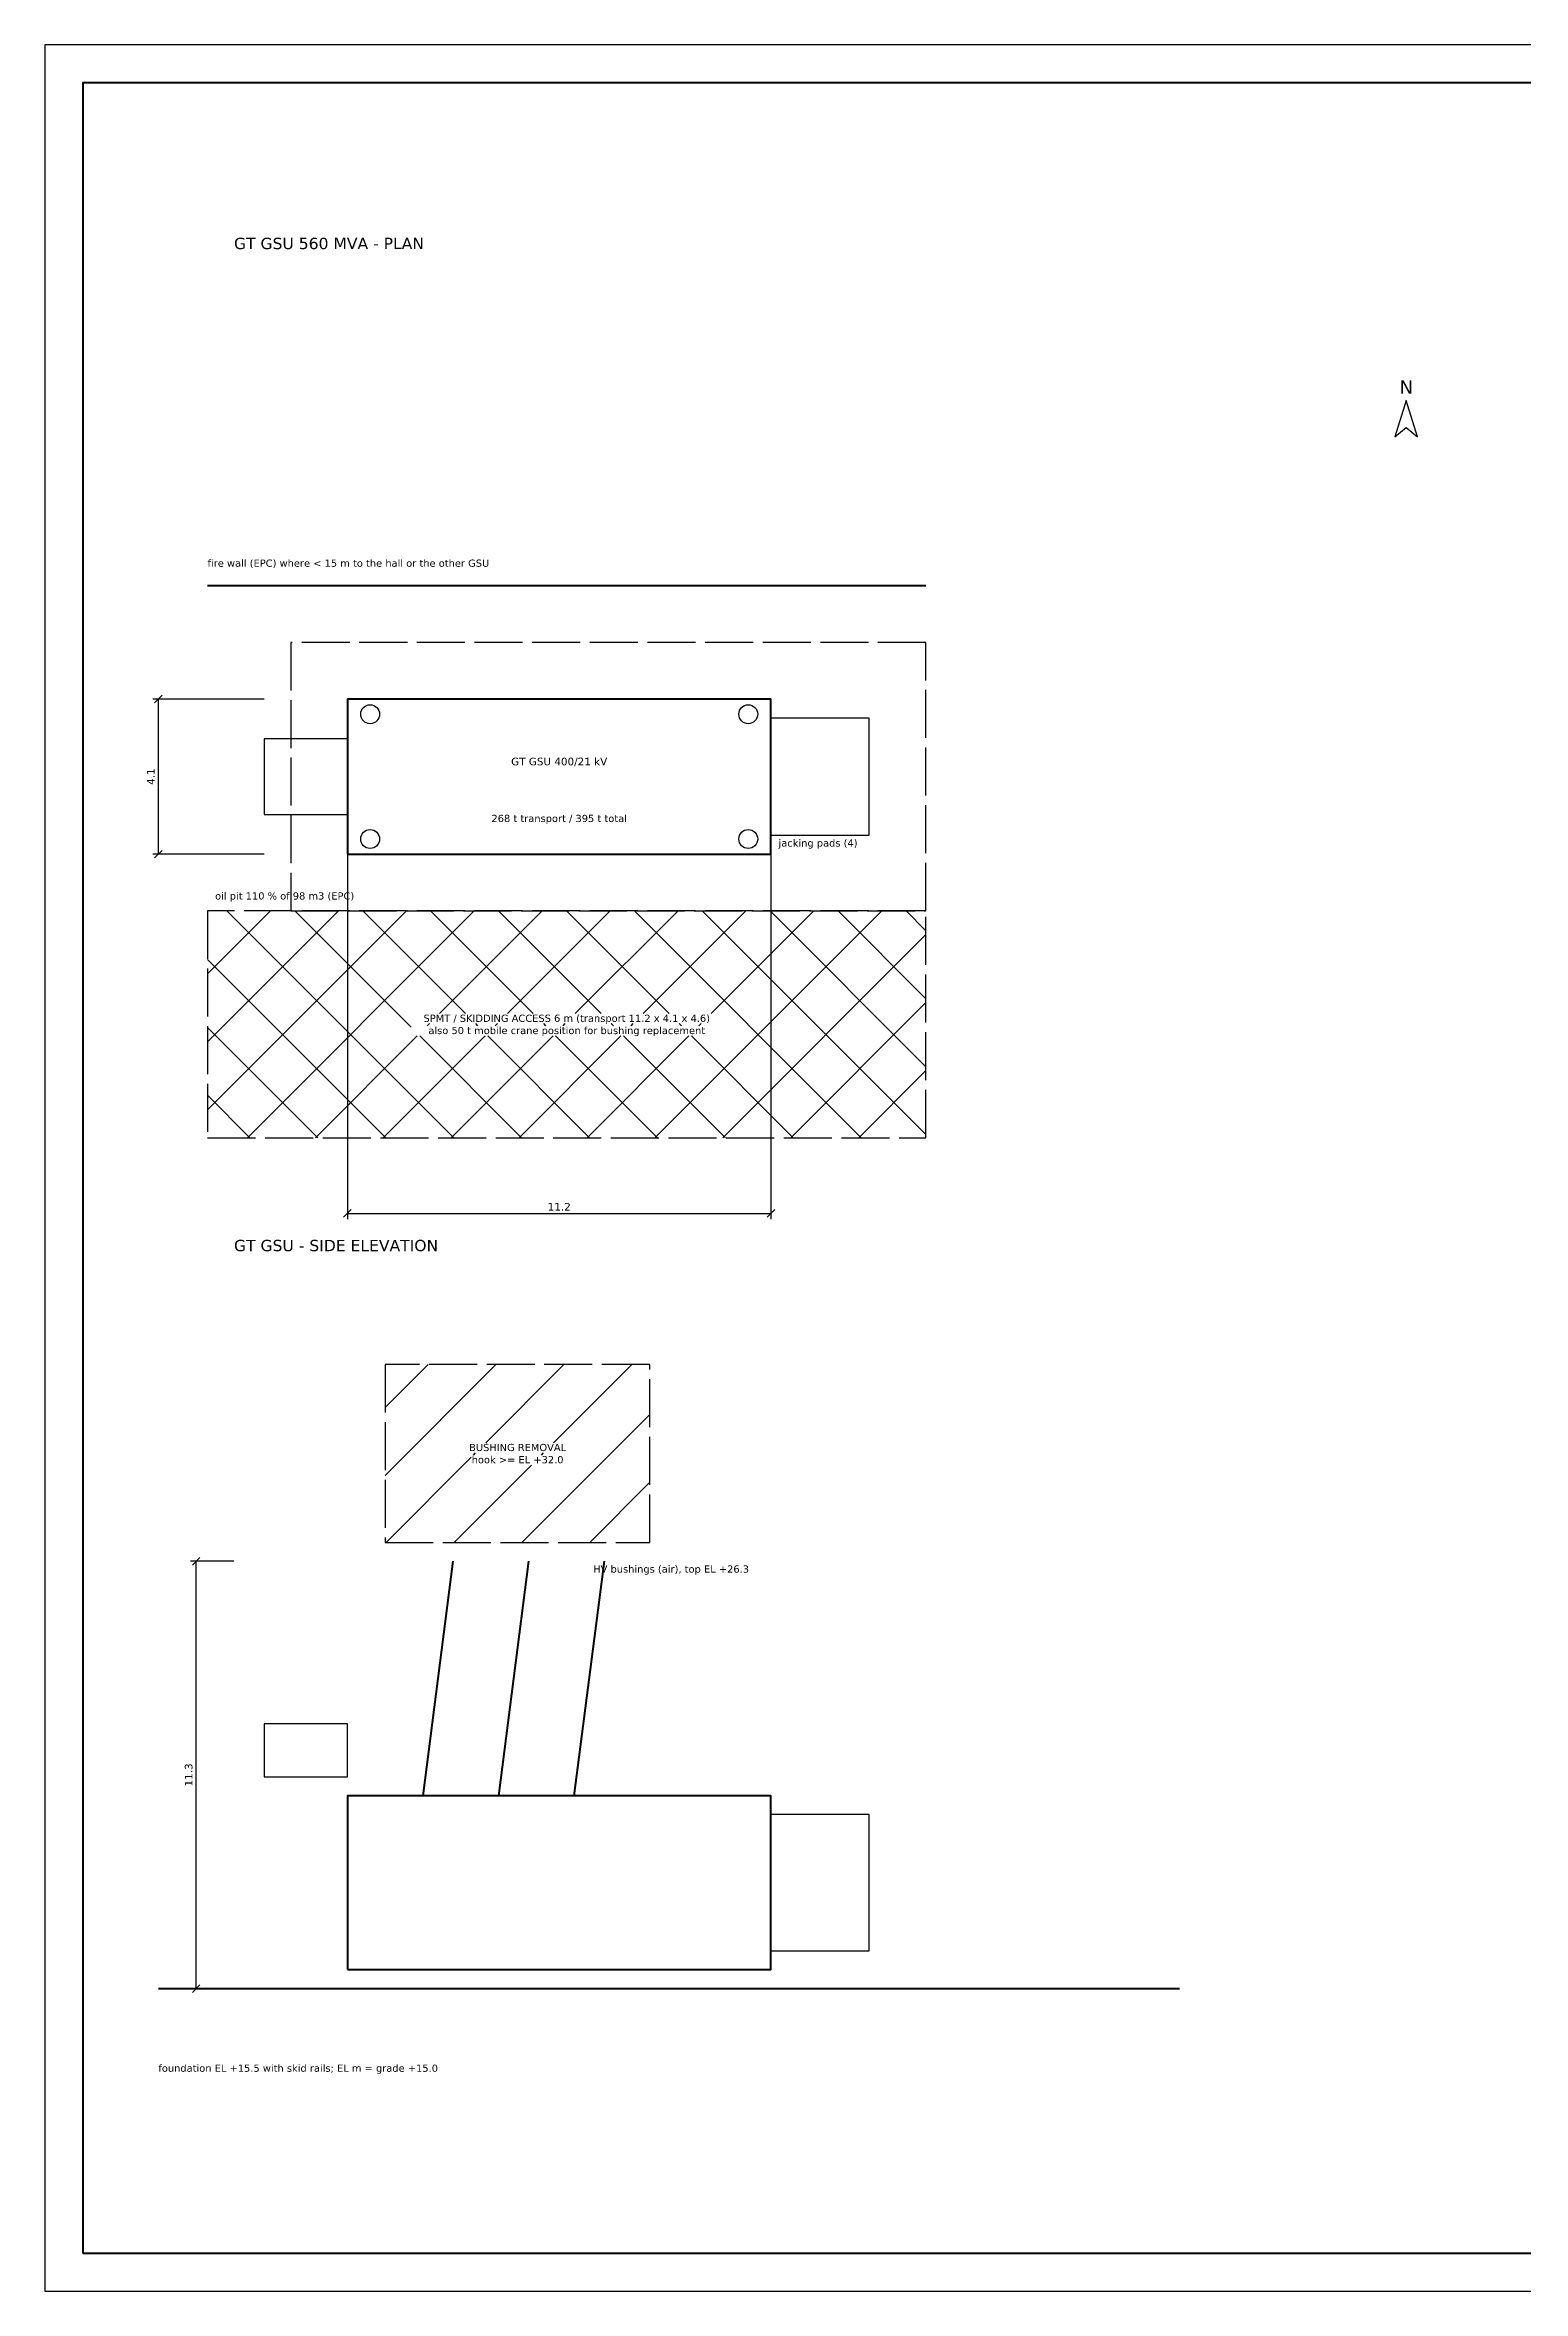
# Model space of a CAD drawing. Header units: metres. Extents: x 0 to 84.1, y 0 to 59.4.
# Drawn here: x 0 to 39.1, y 0 to 59.4 of the extents above; entities that cross this region are included whole.
import ezdxf
from ezdxf.enums import TextEntityAlignment as Align

# ---------------------------------------------------------------- set-up
doc = ezdxf.new("R2010")
doc.units = ezdxf.units.M
doc.linetypes.add('DASHED', pattern=[1.524, 1.27, -0.254])
for name, color, linetype in [('ACCESS', 1, 'Continuous'), ('ANNO', 7, 'Continuous'), ('DIM', 1, 'Continuous'), ('EPC', 8, 'Continuous'), ('IEC', 7, 'Continuous'), ('MAINT', 6, 'Continuous'), ('TITLE', 7, 'Continuous')]:
    doc.layers.add(name, color=color, linetype=linetype)
doc.styles.add('IEC', font='DejaVuSans.ttf')

msp = doc.modelspace()

# ---------------------------------------------------------------- hatches: boundary and pattern name
at = {"layer": 'ACCESS'}
h = msp.add_hatch(dxfattribs=at)
h.set_pattern_fill('ANSI37', color=256, scale=0.4, style=0)
h.paths.add_polyline_path([(4.3, 30.5), (23.3, 30.5), (23.3, 36.5), (4.3, 36.5)])
h.paths.add_polyline_path([(9.6865, 33.5171), (17.9135, 33.5171), (17.9135, 33.7831), (9.6865, 33.7831)], flags=16)
h.paths.add_polyline_path([(9.6865, 33.1941), (17.9135, 33.1941), (17.9135, 33.4601), (9.6865, 33.4601)], flags=16)
at = {"layer": 'MAINT'}
h = msp.add_hatch(dxfattribs=at)
h.set_pattern_fill('ANSI31', color=256, scale=0.4, style=0)
h.paths.add_polyline_path([(9, 19.8), (16, 19.8), (16, 24.5), (9, 24.5)])
h.paths.add_polyline_path([(11.3505, 22.1671), (13.6495, 22.1671), (13.6495, 22.4331), (11.3505, 22.4331)], flags=16)
h.paths.add_polyline_path([(11.2764, 21.8441), (13.7236, 21.8441), (13.7236, 22.1101), (11.2764, 22.1101)], flags=16)

# ---------------------------------------------------------------- linework, layer by layer
at = {"layer": 'ACCESS', "linetype": 'DASHED'}
msp.add_lwpolyline([(4.3, 30.5), (23.3, 30.5), (23.3, 36.5), (4.3, 36.5)], close=True, dxfattribs=at)
at = {"layer": 'ANNO', "lineweight": 50}
msp.add_line((3, 8), (30, 8), dxfattribs=at)
at = {"layer": 'ANNO'}
msp.add_lwpolyline([(36, 50), (35.7, 49.04), (36, 49.28), (36.3, 49.04)], close=True, dxfattribs=at)
at = {"layer": 'DIM'}
for p, q in [((2.9, 42), (3.1, 42.2)), ((5.8, 42.1), (2.85, 42.1)), ((3, 38), (3, 42.1)), ((2.9, 37.9), (3.1, 38.1)), ((5.8, 38), (2.85, 38)), ((8, 38), (8, 28.35)), ((19.2, 38), (19.2, 28.35)), ((7.9, 28.4), (8.1, 28.6)), ((19.1, 28.4), (19.3, 28.6)), ((8, 28.5), (19.2, 28.5)), ((5, 19.3), (3.85, 19.3)), ((3.9, 19.2), (4.1, 19.4)), ((4, 8), (4, 19.3)), ((5, 8), (3.85, 8)), ((3.9, 7.9), (4.1, 8.1))]:
    msp.add_line(p, q, dxfattribs=at)
at = {"layer": 'EPC', "lineweight": 100}
msp.add_line((4.3, 45.1), (23.3, 45.1), dxfattribs=at)
at = {"layer": 'EPC', "linetype": 'DASHED'}
msp.add_lwpolyline([(6.5, 36.5), (23.3, 36.5), (23.3, 43.6), (6.5, 43.6)], close=True, dxfattribs=at)
at = {"layer": 'IEC', "lineweight": 50}
for p, q in [((10, 13.1), (10.8, 19.3)), ((12, 13.1), (12.8, 19.3)), ((14, 13.1), (14.8, 19.3))]:
    msp.add_line(p, q, dxfattribs=at)
for points in [[(8, 38), (19.2, 38), (19.2, 42.1), (8, 42.1)], [(8, 8.5), (19.2, 8.5), (19.2, 13.1), (8, 13.1)]]:
    msp.add_lwpolyline(points, close=True, dxfattribs=at)
at = {"layer": 'IEC'}
for points in [[(19.2, 38.5), (21.8, 38.5), (21.8, 41.6), (19.2, 41.6)], [(5.8, 39.05), (8, 39.05), (8, 41.05), (5.8, 41.05)], [(5.8, 13.6), (8, 13.6), (8, 15), (5.8, 15)], [(19.2, 9), (21.8, 9), (21.8, 12.6), (19.2, 12.6)]]:
    msp.add_lwpolyline(points, close=True, dxfattribs=at)
at = {"layer": 'MAINT', "linetype": 'DASHED'}
msp.add_lwpolyline([(9, 19.8), (16, 19.8), (16, 24.5), (9, 24.5)], close=True, dxfattribs=at)
at = {"layer": 'MAINT'}
for centre in [(8.6, 41.7), (18.6, 41.7), (8.6, 38.4), (18.6, 38.4)]:
    msp.add_circle(centre, 0.25, dxfattribs=at)
at = {"layer": 'TITLE'}
msp.add_lwpolyline([(0, 0), (84.1, 0), (84.1, 59.4), (0, 59.4)], close=True, dxfattribs=at)
at = {"layer": 'TITLE', "lineweight": 70}
msp.add_lwpolyline([(1, 1), (83.1, 1), (83.1, 58.4), (1, 58.4)], close=True, dxfattribs=at)

# ---------------------------------------------------------------- texts
at = {"layer": 'ACCESS', "style": 'IEC'}
for s, p in [('SPMT / SKIDDING ACCESS 6 m (transport 11.2 x 4.1 x 4.6)', (13.8, 33.5646)), ('also 50 t mobile crane position for bushing replacement', (13.8, 33.2416))]:
    msp.add_text(s, height=0.19, dxfattribs=at).set_placement(p, align=Align.CENTER)
at = {"layer": 'ANNO', "style": 'IEC'}
for s, height, p in [('GT GSU 560 MVA - PLAN', 0.3, (5, 54)), ('GT GSU - SIDE ELEVATION', 0.3, (5, 27.5)), ('foundation EL +15.5 with skid rails; EL m = grade +15.0', 0.19, (3, 5.8))]:
    msp.add_text(s, height=height, dxfattribs=at).set_placement(p)
msp.add_text('N', height=0.35, dxfattribs=at).set_placement((36, 50.18), align=Align.CENTER)
at = {"layer": 'DIM', "style": 'IEC'}
for s, p in [('4.1', (2.9, 40.05)), ('11.3', (3.9, 13.65))]:
    msp.add_text(s, height=0.2, rotation=90, dxfattribs=at).set_placement(p, align=Align.CENTER)
msp.add_text('11.2', height=0.2, dxfattribs=at).set_placement((13.6, 28.575), align=Align.CENTER)
at = {"layer": 'EPC', "style": 'IEC'}
for s, p in [('fire wall (EPC) where < 15 m to the hall or the other GSU', (4.3, 45.6)), ('oil pit 110 % of 98 m3 (EPC)', (4.5, 36.8))]:
    msp.add_text(s, height=0.19, dxfattribs=at).set_placement(p)
at = {"layer": 'IEC', "style": 'IEC'}
for s, height, p in [('GT GSU 400/21 kV', 0.2, (13.6, 40.35)), ('268 t transport / 395 t total', 0.19, (13.6, 38.85))]:
    msp.add_text(s, height=height, dxfattribs=at).set_placement(p, align=Align.CENTER)
msp.add_text('HV bushings (air), top EL +26.3', height=0.19, dxfattribs=at).set_placement((14.5, 19))
at = {"layer": 'MAINT', "style": 'IEC'}
msp.add_text('jacking pads (4)', height=0.19, dxfattribs=at).set_placement((19.4, 38.2))
for s, p in [('BUSHING REMOVAL', (12.5, 22.2146)), ('hook >= EL +32.0', (12.5, 21.8916))]:
    msp.add_text(s, height=0.19, dxfattribs=at).set_placement(p, align=Align.CENTER)

doc.saveas('drawing.dxf')
